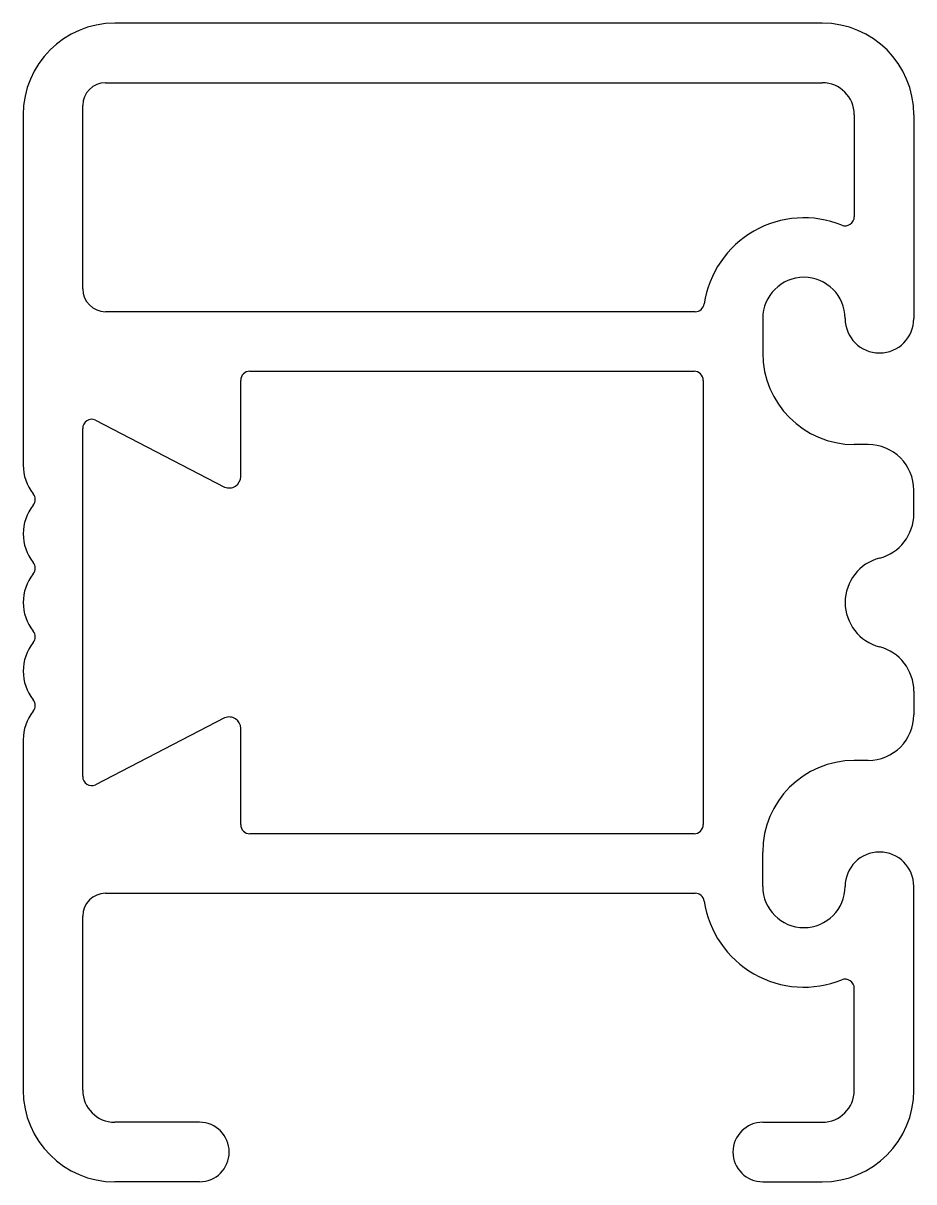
# Model space of a CAD drawing. Extents: x 2806.3 to 2825.8, y 1803.9 to 1829.2.
import ezdxf

# ---------------------------------------------------------------- set-up
doc = ezdxf.new("R2010")
doc.units = 0
doc.layers.get('0').update_dxf_attribs({"linetype": 'CONTINUOUS'})

msp = doc.modelspace()

# ---------------------------------------------------------------- linework, layer by layer
for p, q in [((2823.774, 1829.241), (2808.324, 1829.241)), ((2808.124, 1827.941), (2823.774, 1827.941)), ((2807.624, 1823.441), (2807.624, 1827.441)), ((2806.324, 1827.241), (2806.324, 1819.591)), ((2824.474, 1827.241), (2824.474, 1825.015)), ((2825.774, 1827.241), (2825.774, 1822.791)), ((2820.999, 1822.941), (2808.124, 1822.941)), ((2822.474, 1822.791), (2822.474, 1822.041)), ((2811.274, 1821.641), (2820.974, 1821.641)), ((2811.074, 1819.341), (2811.074, 1821.441)), ((2821.174, 1821.441), (2821.174, 1811.741)), ((2807.624, 1812.791), (2807.624, 1820.391)), ((2807.904, 1820.574), (2810.724, 1819.111)), ((2824.774, 1820.041), (2824.474, 1820.041)), ((2825.774, 1818.527), (2825.774, 1819.041)), ((2825.774, 1814.654), (2825.774, 1814.141)), ((2810.724, 1814.07), (2807.904, 1812.607)), ((2811.074, 1811.741), (2811.074, 1813.841)), ((2806.324, 1813.591), (2806.324, 1805.941)), ((2824.774, 1813.141), (2824.474, 1813.141)), ((2820.974, 1811.541), (2811.274, 1811.541)), ((2822.474, 1810.391), (2822.474, 1811.141)), ((2808.124, 1810.241), (2820.999, 1810.241)), ((2825.774, 1805.941), (2825.774, 1810.391)), ((2807.624, 1805.941), (2807.624, 1809.741)), ((2824.474, 1805.941), (2824.474, 1808.166)), ((2810.174, 1805.241), (2808.324, 1805.241)), ((2822.474, 1805.241), (2823.774, 1805.241)), ((2810.174, 1803.941), (2808.324, 1803.941)), ((2822.474, 1803.941), (2823.774, 1803.941))]:
    msp.add_line(p, q)
for centre, radius, start, end in [((2808.324, 1827.241), 2, 90, 180), ((2823.774, 1827.241), 2, 0, 90), ((2808.124, 1827.441), 0.5, 90, 180), ((2823.774, 1827.241), 0.7, 0, 90), ((2823.374, 1822.791), 2.2, 67.9757, 171.6145), ((2824.274, 1825.015), 0.2, 247.9757, 0), ((2823.374, 1822.791), 0.9, 0, 180), ((2808.124, 1823.441), 0.5, 180, 270), ((2820.999, 1823.141), 0.2, 270, 351.6145), ((2825.024, 1822.791), 0.75, 180, 0), ((2824.474, 1822.041), 2, 180, 270), ((2811.274, 1821.441), 0.2, 90, 180), ((2820.974, 1821.441), 0.2, 0, 90), ((2807.824, 1820.391), 0.2, 66.5014, 180), ((2824.774, 1819.041), 1, 0, 90), ((2807.324, 1819.591), 1, 180, 218.6822), ((2810.824, 1819.341), 0.25, 246.5014, 0), ((2806.387, 1818.841), 0.2, 321.3178, 38.6822), ((2807.324, 1818.091), 1, 141.3178, 218.6822), ((2824.774, 1818.527), 1, 284.4775, 0), ((2825.274, 1816.591), 1, 104.4775, 255.5225), ((2806.387, 1817.341), 0.2, 321.3178, 38.6822), ((2807.324, 1816.591), 1, 141.3178, 218.6822), ((2806.387, 1815.841), 0.2, 321.3178, 38.6822), ((2807.324, 1815.091), 1, 141.3178, 218.6822), ((2824.774, 1814.654), 1, 0, 75.5225), ((2806.387, 1814.341), 0.2, 321.3178, 38.6822), ((2807.324, 1813.591), 1, 141.3178, 180), ((2810.824, 1813.841), 0.25, 0, 113.4986), ((2824.774, 1814.141), 1, 270, 0), ((2824.474, 1811.141), 2, 90, 180), ((2807.824, 1812.791), 0.2, 180, 293.4986), ((2811.274, 1811.741), 0.2, 180, 270), ((2820.974, 1811.741), 0.2, 270, 0), ((2825.024, 1810.391), 0.75, 0, 180), ((2808.124, 1809.741), 0.5, 90, 180), ((2820.999, 1810.041), 0.2, 8.3855, 90), ((2823.374, 1810.391), 0.9, 180, 0), ((2823.374, 1810.391), 2.2, 188.3855, 292.0243), ((2824.274, 1808.166), 0.2, 0, 112.0243), ((2808.324, 1805.941), 2, 180, 270), ((2808.324, 1805.941), 0.7, 180, 270), ((2823.774, 1805.941), 2, 270, 0), ((2823.774, 1805.941), 0.7, 270, 0), ((2810.174, 1804.591), 0.65, 270, 90), ((2822.474, 1804.591), 0.65, 90, 270)]:
    msp.add_arc(centre, radius, start, end)

doc.saveas('drawing.dxf')
